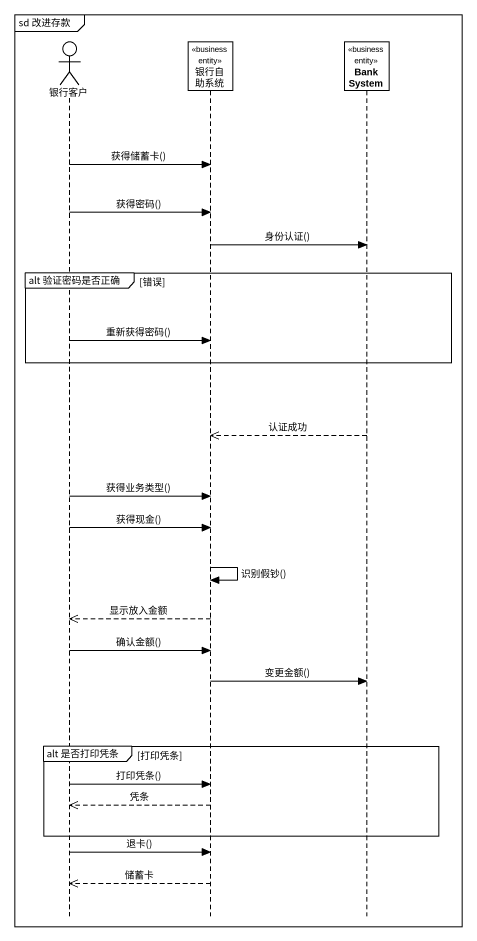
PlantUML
@startuml
mainframe sd 改进存款
hide footbox
actor 银行客户
participant 银行自助系统 <<business entity>>
participant BankSystem <<business entity>>

银行客户 -> 银行自助系统 : 获得储蓄卡()
银行客户 -> 银行自助系统 : 获得密码()
银行自助系统 -> BankSystem : 身份认证()
group alt 验证密码是否正确 [错误]
  银行客户 -> 银行自助系统 : 重新获得密码()
end
BankSystem -->> 银行自助系统 : 认证成功
银行客户 -> 银行自助系统 : 获得业务类型()
银行客户 -> 银行自助系统 : 获得现金()
银行自助系统 -> 银行自助系统 : 识别假钞()
银行自助系统 -->> 银行客户 : 显示放入金额
银行客户 -> 银行自助系统 : 确认金额()
银行自助系统 -> BankSystem : 变更金额()
group alt 是否打印凭条 [打印凭条]
  银行客户 -> 银行自助系统 : 打印凭条()
  银行自助系统 -->> 银行客户 : 凭条
end
银行客户 -> 银行自助系统 : 退卡()
银行自助系统 -->> 银行客户 : 储蓄卡
@enduml
